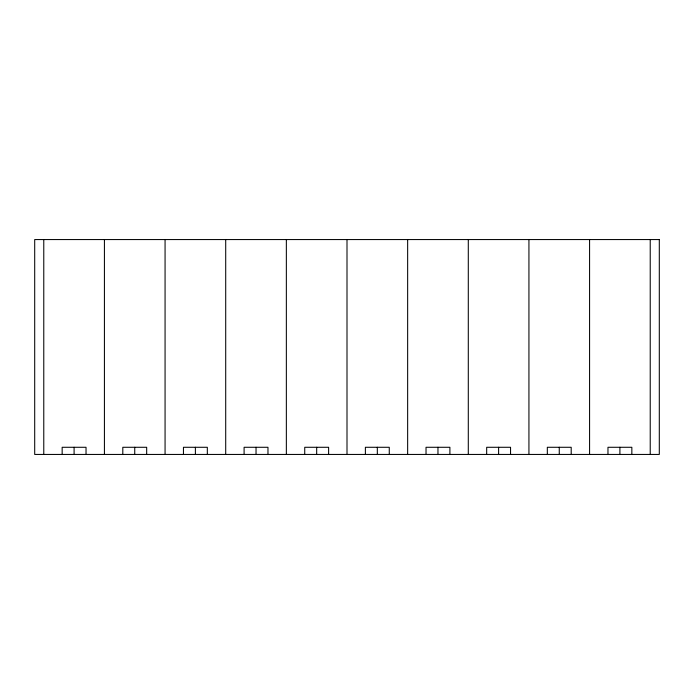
<?xml version="1.0" encoding="UTF-8"?>
<svg xmlns="http://www.w3.org/2000/svg" width="694" height="694" viewBox="0 0 694 694"><rect width="100%" height="100%" fill="white"/><g stroke="black" fill="none" stroke-linecap="round" stroke-linejoin="round"><path stroke-width="1.04" d="M650.226 239.56L650.226 454.44M631.844 454.44L631.844 447.283L607.97 447.283L607.97 454.44M619.907 447.283L619.907 454.44M589.579 239.56L589.579 454.44M571.197 454.44L571.197 447.283L547.323 447.283L547.323 454.44M559.26 447.283L559.26 454.44M528.932 239.56L528.932 454.44M510.55 454.44L510.55 447.283L486.676 447.283L486.676 454.44M498.613 447.283L498.613 454.44M468.294 239.56L468.294 454.44M449.903 454.44L449.903 447.283L426.029 447.283L426.029 454.44M437.966 447.283L437.966 454.44M407.647 239.56L407.647 454.44M389.265 454.44L389.265 447.283L365.382 447.283L365.382 454.44M377.319 447.283L377.319 454.44M347 239.56L347 454.44M328.618 454.44L328.618 447.283L304.735 447.283L304.735 454.44M316.681 447.283L316.681 454.44M286.353 239.56L286.353 454.44M267.971 454.44L267.971 447.283L244.097 447.283L244.097 454.44M256.034 447.283L256.034 454.44M225.706 239.56L225.706 454.44M207.324 454.44L207.324 447.283L183.45 447.283L183.45 454.44M195.387 447.283L195.387 454.44M165.068 239.56L165.068 454.44M146.677 454.44L146.677 447.283L122.803 447.283L122.803 454.44M134.74 447.283L134.74 454.44M104.421 239.56L104.421 454.44M86.03 454.44L86.03 447.283L62.156 447.283L62.156 454.44M74.093 447.283L74.093 454.44M43.774 239.56L43.774 454.44M659.3 239.56L34.7 239.56L34.7 454.44L659.3 454.44L659.3 239.56"/></g></svg>
